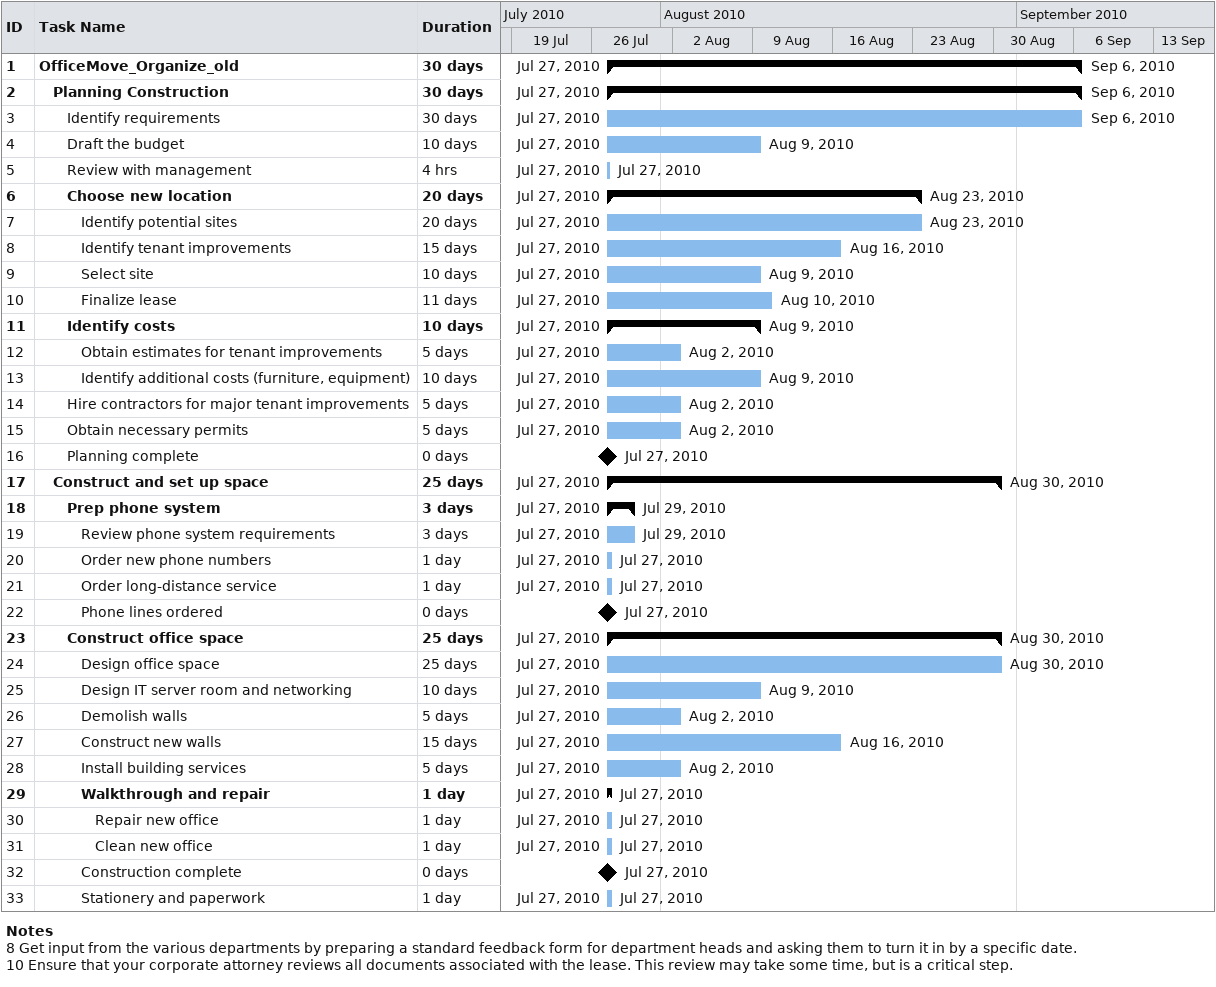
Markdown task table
| ID | Level | Task | Duration | Start | Finish |
|---|---|---|---|---|---|
| 1 | 1 | **OfficeMove_Organize_old** | 30d | 2010-07-27 | 2010-09-06 |
| 2 | 2 | **Planning Construction** | 30d | 2010-07-27 | 2010-09-06 |
| 3 | 3 | Identify requirements | 30d | 2010-07-27 | 2010-09-06 |
| 4 | 3 | Draft the budget | 10d | 2010-07-27 | 2010-08-09 |
| 5 | 3 | Review with management | 4h | 2010-07-27 | 2010-07-27 |
| 6 | 3 | **Choose new location** | 20d | 2010-07-27 | 2010-08-23 |
| 7 | 4 | Identify potential sites | 20d | 2010-07-27 | 2010-08-23 |
| 8 | 4 | Identify tenant improvements | 15d | 2010-07-27 | 2010-08-16 |
| 9 | 4 | Select site | 10d | 2010-07-27 | 2010-08-09 |
| 10 | 4 | Finalize lease | 11d | 2010-07-27 | 2010-08-10 |
| 11 | 3 | **Identify costs** | 10d | 2010-07-27 | 2010-08-09 |
| 12 | 4 | Obtain estimates for tenant improvements | 5d | 2010-07-27 | 2010-08-02 |
| 13 | 4 | Identify additional costs (furniture, equipment) | 10d | 2010-07-27 | 2010-08-09 |
| 14 | 3 | Hire contractors for major tenant improvements | 5d | 2010-07-27 | 2010-08-02 |
| 15 | 3 | Obtain necessary permits | 5d | 2010-07-27 | 2010-08-02 |
| 16 | 3 | Planning complete | 0d | 2010-07-27 | 2010-07-27 |
| 17 | 2 | **Construct and set up space** | 25d | 2010-07-27 | 2010-08-30 |
| 18 | 3 | **Prep phone system** | 3d | 2010-07-27 | 2010-07-29 |
| 19 | 4 | Review phone system requirements | 3d | 2010-07-27 | 2010-07-29 |
| 20 | 4 | Order new phone numbers | 1d | 2010-07-27 | 2010-07-27 |
| 21 | 4 | Order long-distance service | 1d | 2010-07-27 | 2010-07-27 |
| 22 | 4 | Phone lines ordered | 0d | 2010-07-27 | 2010-07-27 |
| 23 | 3 | **Construct office space** | 25d | 2010-07-27 | 2010-08-30 |
| 24 | 4 | Design office space | 25d | 2010-07-27 | 2010-08-30 |
| 25 | 4 | Design IT server room and networking | 10d | 2010-07-27 | 2010-08-09 |
| 26 | 4 | Demolish walls | 5d | 2010-07-27 | 2010-08-02 |
| 27 | 4 | Construct new walls | 15d | 2010-07-27 | 2010-08-16 |
| 28 | 4 | Install building services | 5d | 2010-07-27 | 2010-08-02 |
| 29 | 4 | **Walkthrough and repair** | 1d | 2010-07-27 | 2010-07-27 |
| 30 | 5 | Repair new office | 1d | 2010-07-27 | 2010-07-27 |
| 31 | 5 | Clean new office | 1d | 2010-07-27 | 2010-07-27 |
| 32 | 4 | Construction complete | 0d | 2010-07-27 | 2010-07-27 |
| 33 | 4 | Stationery and paperwork | 1d | 2010-07-27 | 2010-07-27 |

Notes
- 8: Get input from the various departments by preparing a standard feedback form for department heads and asking them to turn it in by a specific date.
- 10: Ensure that your corporate attorney reviews all documents associated with the lease. This review may take some time, but is a critical step.
